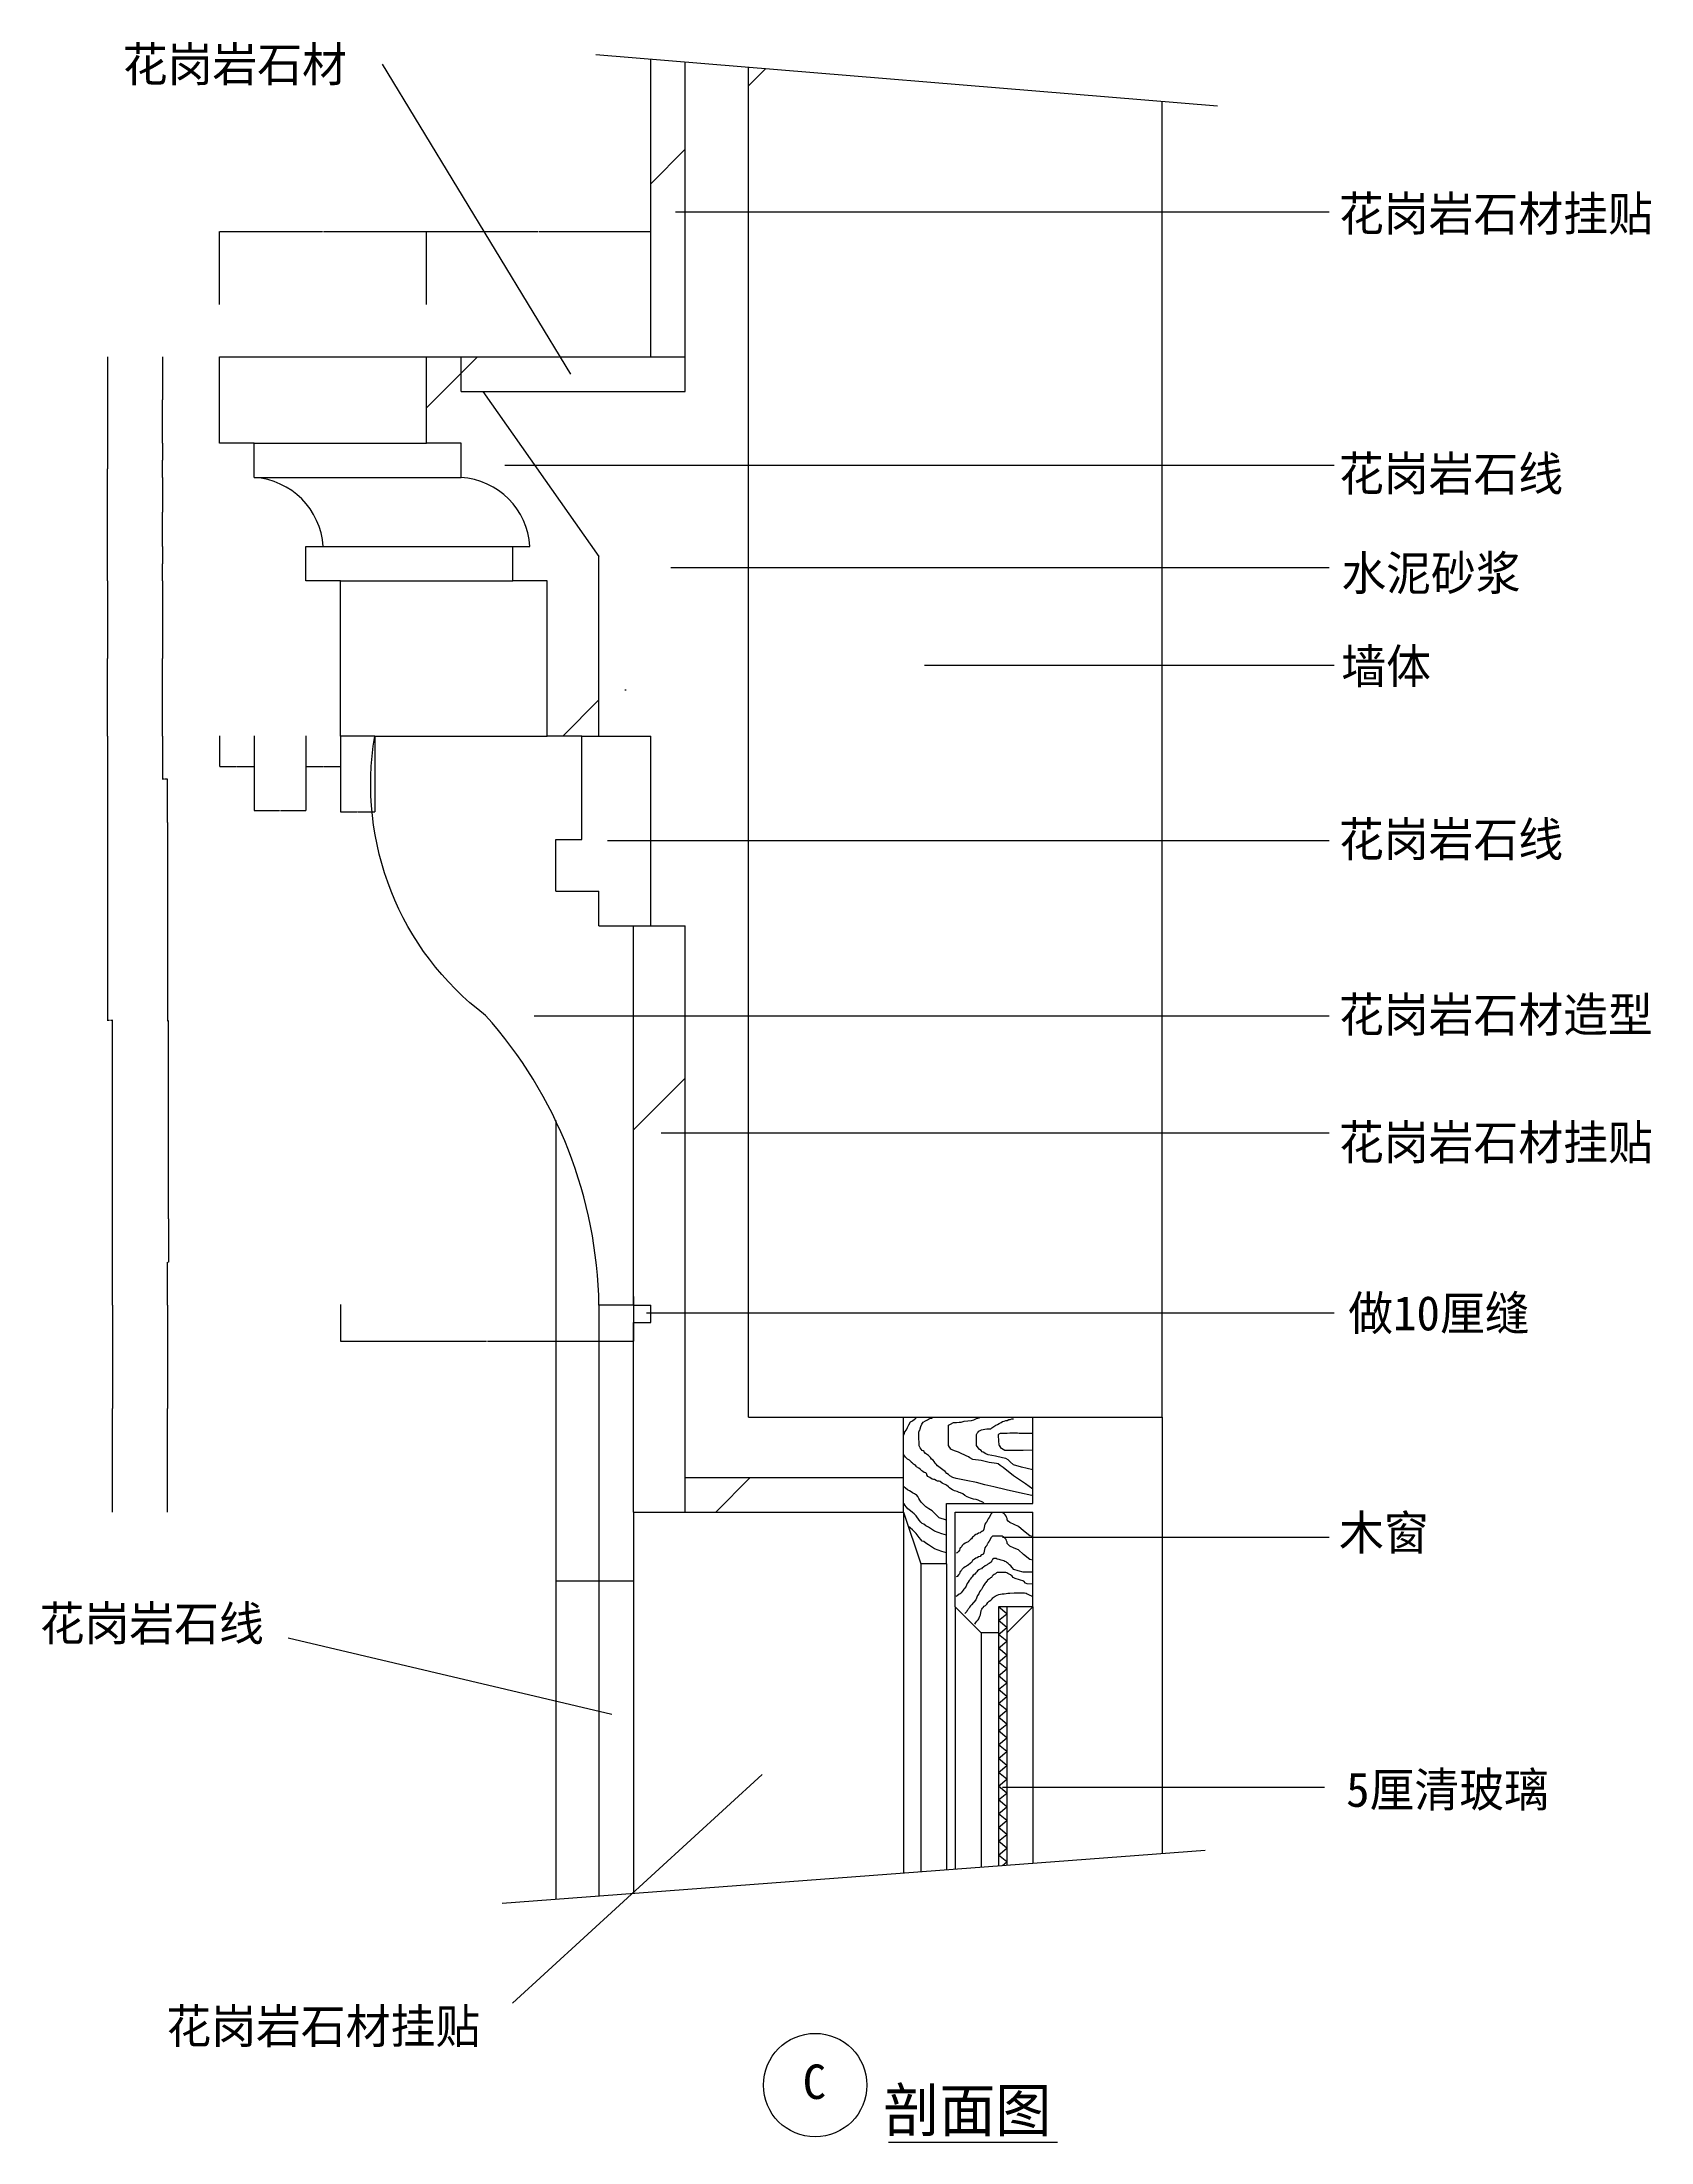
# Model space of a CAD drawing. Header units: metres. Extents: x 267 to 9003, y 394 to 11460.
# Drawn here: x 4308 to 8974, y 394 to 6484 of the extents above; entities that cross this region are included whole.
import ezdxf

# ---------------------------------------------------------------- set-up
doc = ezdxf.new("R2010")
doc.units = ezdxf.units.M
for name, color, linetype in [('2', 2, 'Continuous'), ('3', 3, 'Continuous'), ('4', 4, 'Continuous'), ('7', 7, 'Continuous'), ('BH', 3, 'Continuous'), ('DIM', 3, 'Continuous'), ('TEXT', 3, 'Continuous')]:
    doc.layers.add(name, color=color, linetype=linetype)
doc.dimstyles.get("Standard").update_dxf_attribs({"dimtxt": 2.5, "dimasz": 2.5, "dimexe": 1.25, "dimexo": 0.625, "dimtad": 1, "dimcen": 2.5, "dimazin": 3, "dimtfac": 1, "dimtmove": 0, "dimatfit": 3})

# ---------------------------------------------------------------- blocks, each defined once
blk = doc.blocks.new('BH2')
at = {"layer": 'BH'}
blk.add_lwpolyline([(0, 32), (5, 28), (0, 24), (5, 20), (0, 16), (5, 12), (0, 8), (5, 4), (0, 0)], dxfattribs=at)
blk = doc.blocks.new('*D23')
for p, q in [((5423.11, 5722.41), (5423.11, 5934.7)), ((5423.36, 5934.7), (5746.61, 5934.7)), ((5749.61, 5934.7), (6072.86, 5934.7)), ((6073.11, 5722.41), (6073.11, 5934.7))]:
    blk.add_line(p, q)
at = {"layer": 'Defpoints'}
for p in [(5423.11, 5934.7), (5423.11, 5722.41), (6073.11, 5722.41)]:
    blk.add_point(p, dxfattribs=at)
at = {"layer": 'DIM', "insert": (5748.11, 5934.7), "char_height": 1, "attachment_point": 5}
blk.add_mtext('130', dxfattribs=at)
blk = doc.blocks.new('*D24')
for p, q in [((4823.11, 5722.41), (4823.11, 5934.7)), ((4823.36, 5934.7), (5121.61, 5934.7)), ((5124.61, 5934.7), (5422.86, 5934.7)), ((5423.11, 5722.41), (5423.11, 5934.7))]:
    blk.add_line(p, q)
at = {"layer": 'Defpoints'}
for p in [(4823.11, 5934.7), (4823.11, 5722.41), (5423.11, 5722.41)]:
    blk.add_point(p, dxfattribs=at)
at = {"layer": 'DIM', "insert": (5123.11, 5934.7), "char_height": 1, "attachment_point": 5}
blk.add_mtext('120', dxfattribs=at)
blk = doc.blocks.new('*D25')
for p, q in [((4657.09, 4920.91), (4657.09, 4695.91)), ((4656.84, 4695.91), (4656.59, 4695.91)), ((4657.09, 4470.91), (4657.09, 4695.91)), ((4657.09, 4695.91), (4657.09, 4695.91)), ((4657.34, 4695.91), (4657.59, 4695.91))]:
    blk.add_line(p, q)
at = {"layer": 'Defpoints'}
for p in [(4657.09, 4920.91), (4657.09, 4695.91), (4657.09, 4470.91)]:
    blk.add_point(p, dxfattribs=at)
at = {"layer": 'DIM', "insert": (4657.09, 4697.035), "char_height": 1, "attachment_point": 5}
blk.add_mtext('90', dxfattribs=at)
blk = doc.blocks.new('*D26')
for p, q in [((4657.09, 5020.91), (4657.09, 4970.91)), ((4656.84, 4970.91), (4656.59, 4970.91)), ((4657.09, 4920.91), (4657.09, 4970.91)), ((4657.09, 4970.91), (4657.09, 4970.91)), ((4657.34, 4970.91), (4657.59, 4970.91))]:
    blk.add_line(p, q)
at = {"layer": 'Defpoints'}
for p in [(4657.09, 5020.91), (4657.09, 4970.91), (4657.09, 4920.91)]:
    blk.add_point(p, dxfattribs=at)
at = {"layer": 'DIM', "insert": (4657.09, 4972.035), "char_height": 1, "attachment_point": 5}
blk.add_mtext('20', dxfattribs=at)
blk = doc.blocks.new('*D27')
for p, q in [((4657.09, 5220.91), (4657.09, 5120.91)), ((4656.84, 5120.91), (4656.59, 5120.91)), ((4657.09, 5020.91), (4657.09, 5120.91)), ((4657.09, 5120.91), (4657.09, 5120.91)), ((4657.34, 5120.91), (4657.59, 5120.91))]:
    blk.add_line(p, q)
at = {"layer": 'Defpoints'}
for p in [(4657.09, 5220.91), (4657.09, 5120.91), (4657.09, 5020.91)]:
    blk.add_point(p, dxfattribs=at)
at = {"layer": 'DIM', "insert": (4657.09, 5122.035), "char_height": 1, "attachment_point": 5}
blk.add_mtext('40', dxfattribs=at)
blk = doc.blocks.new('*D28')
for p, q in [((4657.09, 5320.91), (4657.09, 5270.91)), ((4656.84, 5270.91), (4656.59, 5270.91)), ((4657.09, 5220.91), (4657.09, 5270.91)), ((4657.09, 5270.91), (4657.09, 5270.91)), ((4657.34, 5270.91), (4657.59, 5270.91))]:
    blk.add_line(p, q)
at = {"layer": 'Defpoints'}
for p in [(4657.09, 5320.91), (4657.09, 5270.91), (4657.09, 5220.91)]:
    blk.add_point(p, dxfattribs=at)
at = {"layer": 'DIM', "insert": (4657.09, 5272.035), "char_height": 1, "attachment_point": 5}
blk.add_mtext('20', dxfattribs=at)
blk = doc.blocks.new('*D29')
for p, q in [((4657.09, 5570.91), (4657.09, 5445.91)), ((4656.84, 5445.91), (4656.59, 5445.91)), ((4657.09, 5320.91), (4657.09, 5445.91)), ((4657.09, 5445.91), (4657.09, 5445.91)), ((4657.34, 5445.91), (4657.59, 5445.91))]:
    blk.add_line(p, q)
at = {"layer": 'Defpoints'}
for p in [(4657.09, 5570.91), (4657.09, 5445.91), (4657.09, 5320.91)]:
    blk.add_point(p, dxfattribs=at)
at = {"layer": 'DIM', "insert": (4657.09, 5447.035), "char_height": 1, "attachment_point": 5}
blk.add_mtext('50', dxfattribs=at)
blk = doc.blocks.new('*D30')
for p, q in [((4672.27, 2820.91), (4672.27, 2520.91)), ((4672.02, 2520.91), (4671.77, 2520.91)), ((4672.27, 2220.91), (4672.27, 2520.91)), ((4672.27, 2520.91), (4672.27, 2520.91)), ((4672.52, 2520.91), (4672.77, 2520.91))]:
    blk.add_line(p, q)
at = {"layer": 'Defpoints'}
for p in [(4672.27, 2820.91), (4672.27, 2520.91), (4672.27, 2220.91)]:
    blk.add_point(p, dxfattribs=at)
at = {"layer": 'DIM', "insert": (4672.27, 2522.035), "char_height": 1, "attachment_point": 5}
blk.add_mtext('120', dxfattribs=at)
blk = doc.blocks.new('*D31')
for p, q in [((4674.3, 3070.91), (4674.3, 2945.91)), ((4672.27, 2820.91), (4672.27, 2945.91)), ((4672.52, 2945.91), (4674.05, 2945.91))]:
    blk.add_line(p, q)
at = {"layer": 'Defpoints'}
for p in [(4674.3, 3070.91), (4672.27, 2945.91), (4672.27, 2820.91)]:
    blk.add_point(p, dxfattribs=at)
at = {"layer": 'DIM', "insert": (4673.285, 2947.035), "char_height": 1, "attachment_point": 5}
blk.add_mtext('50', dxfattribs=at)
blk = doc.blocks.new('*D32')
for p, q in [((4671.39, 4220.7), (4671.39, 3645.8)), ((4674.55, 3645.8), (4671.14, 3645.8)), ((4674.3, 3070.91), (4674.3, 3645.8))]:
    blk.add_line(p, q)
at = {"layer": 'Defpoints'}
for p in [(4671.39, 4220.7), (4674.3, 3645.8), (4674.3, 3070.91)]:
    blk.add_point(p, dxfattribs=at)
at = {"layer": 'DIM', "insert": (4672.845, 3644.675), "char_height": 1, "attachment_point": 5}
blk.add_mtext('230', dxfattribs=at)
blk = doc.blocks.new('*D33')
for p, q in [((4657.09, 4470.91), (4657.09, 4345.8)), ((4663.24, 4345.8), (4656.84, 4345.8)), ((4671.64, 4345.8), (4665.24, 4345.8)), ((4671.39, 4220.7), (4671.39, 4345.8))]:
    blk.add_line(p, q)
at = {"layer": 'Defpoints'}
for p in [(4657.09, 4470.91), (4671.39, 4345.8), (4671.39, 4220.7)]:
    blk.add_point(p, dxfattribs=at)
at = {"layer": 'DIM', "insert": (4664.24, 4345.8), "char_height": 1, "attachment_point": 5}
blk.add_mtext('50', dxfattribs=at)
blk = doc.blocks.new('*D34')
for p, q in [((4497.56, 4470.91), (4497.56, 3645.91)), ((4503.65, 3645.91), (4497.31, 3645.91)), ((4512.99, 3645.91), (4506.65, 3645.91)), ((4512.74, 2820.91), (4512.74, 3645.91))]:
    blk.add_line(p, q)
at = {"layer": 'Defpoints'}
for p in [(4497.56, 4470.91), (4512.74, 3645.91), (4512.74, 2820.91)]:
    blk.add_point(p, dxfattribs=at)
at = {"layer": 'DIM', "insert": (4505.15, 3645.91), "char_height": 1, "attachment_point": 5}
blk.add_mtext('330', dxfattribs=at)
blk = doc.blocks.new('*D36')
for p, q in [((4512.74, 2820.91), (4512.74, 2520.91)), ((4512.49, 2520.91), (4512.24, 2520.91)), ((4512.74, 2220.91), (4512.74, 2520.91)), ((4512.74, 2520.91), (4512.74, 2520.91)), ((4512.99, 2520.91), (4513.24, 2520.91))]:
    blk.add_line(p, q)
at = {"layer": 'Defpoints'}
for p in [(4512.74, 2820.91), (4512.74, 2520.91), (4512.74, 2220.91)]:
    blk.add_point(p, dxfattribs=at)
at = {"layer": 'DIM', "insert": (4512.74, 2522.035), "char_height": 1, "attachment_point": 5}
blk.add_mtext('120', dxfattribs=at)
blk = doc.blocks.new('*D37')
for p, q in [((4497.56, 5570.91), (4497.56, 5245.91)), ((4497.31, 5245.91), (4497.06, 5245.91)), ((4497.56, 4920.91), (4497.56, 5245.91)), ((4497.56, 5245.91), (4497.56, 5245.91)), ((4497.81, 5245.91), (4498.06, 5245.91))]:
    blk.add_line(p, q)
at = {"layer": 'Defpoints'}
for p in [(4497.56, 5570.91), (4497.56, 5245.91), (4497.56, 4920.91)]:
    blk.add_point(p, dxfattribs=at)
at = {"layer": 'DIM', "insert": (4497.56, 5247.035), "char_height": 1, "attachment_point": 5}
blk.add_mtext('130', dxfattribs=at)
blk = doc.blocks.new('*D38')
for p, q in [((4497.56, 4920.91), (4497.56, 4695.91)), ((4497.31, 4695.91), (4497.06, 4695.91)), ((4497.56, 4470.91), (4497.56, 4695.91)), ((4497.56, 4695.91), (4497.56, 4695.91)), ((4497.81, 4695.91), (4498.06, 4695.91))]:
    blk.add_line(p, q)
at = {"layer": 'Defpoints'}
for p in [(4497.56, 4920.91), (4497.56, 4695.91), (4497.56, 4470.91)]:
    blk.add_point(p, dxfattribs=at)
at = {"layer": 'DIM', "insert": (4497.56, 4697.035), "char_height": 1, "attachment_point": 5}
blk.add_mtext('90', dxfattribs=at)
blk = doc.blocks.new('*D39')
for p, q in [((5173.11, 2822.27), (5173.11, 2716.46)), ((6023.11, 2845.87), (6023.11, 2716.46)), ((5173.36, 2716.46), (5596.61, 2716.46)), ((5599.61, 2716.46), (6022.86, 2716.46))]:
    blk.add_line(p, q)
at = {"layer": 'Defpoints'}
for p in [(5173.11, 2822.27), (6023.11, 2845.87), (5173.11, 2716.46)]:
    blk.add_point(p, dxfattribs=at)
at = {"layer": 'DIM', "insert": (5598.11, 2716.46), "char_height": 1, "attachment_point": 5}
blk.add_mtext('170', dxfattribs=at)
blk = doc.blocks.new('*D40')
for p, q in [((4823.11, 4471.44), (4823.11, 4382.66)), ((4923.11, 4471.44), (4923.11, 4382.66)), ((4823.36, 4382.66), (4872.11, 4382.66)), ((4874.11, 4382.66), (4922.86, 4382.66))]:
    blk.add_line(p, q)
at = {"layer": 'Defpoints'}
for p in [(4823.11, 4471.44), (4923.11, 4471.44), (4823.11, 4382.66)]:
    blk.add_point(p, dxfattribs=at)
at = {"layer": 'DIM', "insert": (4873.11, 4382.66), "char_height": 1, "attachment_point": 5}
blk.add_mtext('20', dxfattribs=at)
blk = doc.blocks.new('*D41')
for p, q in [((4923.11, 4471.44), (4923.11, 4255.35)), ((5073.11, 4471.44), (5073.11, 4255.35)), ((4923.36, 4255.35), (4997.11, 4255.35)), ((4999.11, 4255.35), (5072.86, 4255.35))]:
    blk.add_line(p, q)
at = {"layer": 'Defpoints'}
for p in [(4923.11, 4471.44), (5073.11, 4471.44), (4923.11, 4255.35)]:
    blk.add_point(p, dxfattribs=at)
at = {"layer": 'DIM', "insert": (4998.11, 4255.35), "char_height": 1, "attachment_point": 5}
blk.add_mtext('30', dxfattribs=at)
blk = doc.blocks.new('*D42')
for p, q in [((5073.11, 4471.44), (5073.11, 4382.66)), ((5173.11, 4471.44), (5173.11, 4382.66)), ((5073.36, 4382.66), (5122.11, 4382.66)), ((5124.11, 4382.66), (5172.86, 4382.66))]:
    blk.add_line(p, q)
at = {"layer": 'Defpoints'}
for p in [(5073.11, 4471.44), (5173.11, 4471.44), (5073.11, 4382.66)]:
    blk.add_point(p, dxfattribs=at)
at = {"layer": 'DIM', "insert": (5123.11, 4382.66), "char_height": 1, "attachment_point": 5}
blk.add_mtext('20', dxfattribs=at)
blk = doc.blocks.new('*D43')
for p, q in [((5173.11, 4471.44), (5173.11, 4251.85)), ((5273.11, 4471.44), (5273.11, 4251.85)), ((5173.36, 4251.85), (5222.11, 4251.85)), ((5224.11, 4251.85), (5272.86, 4251.85))]:
    blk.add_line(p, q)
at = {"layer": 'Defpoints'}
for p in [(5173.11, 4471.44), (5273.11, 4471.44), (5173.11, 4251.85)]:
    blk.add_point(p, dxfattribs=at)
at = {"layer": 'DIM', "insert": (5223.11, 4251.85), "char_height": 1, "attachment_point": 5}
blk.add_mtext('20', dxfattribs=at)

msp = doc.modelspace()

# ---------------------------------------------------------------- hatches: boundary and pattern name
at = {"layer": 'BH'}
h = msp.add_hatch(dxfattribs=at)
h.set_pattern_fill('ANSI33', scale=300)
h.paths.add_polyline_path([(6073.11, 5570.91), (6173.11, 5570.91), (6173.11, 6425.26), (6073.11, 6433.55)])
h.paths.add_polyline_path([(6173.11, 5470.91), (6173.11, 5570.91), (5523.11, 5570.91), (5523.11, 5470.91)])
h.paths.add_polyline_path([(5523.11, 5320.91), (5523.11, 5220.91, -0.38), (5723.11, 5020.91), (5673.11, 5020.91), (5673.11, 4920.91), (5773.11, 4920.91), (5773.11, 4470.91), (5873.11, 4470.91), (5923.11, 4470.91), (5923.11, 4992.34), (5586.75, 5470.91), (5523.11, 5470.91), (5523.11, 5570.91), (5423.11, 5570.91), (5423.11, 5320.91)])
h.paths.add_polyline_path([(5873.11, 4170.91), (5798.11, 4170.91), (5798.11, 4020.91), (5923.11, 4020.91), (5923.11, 3920.91), (6073.11, 3920.91), (6073.11, 4470.91), (5873.11, 4470.91)])
h.paths.add_polyline_path([(6023.11, 2820.91), (6073.11, 2820.91), (6073.11, 2770.91), (6023.11, 2770.91), (6023.11, 2220.91), (6173.11, 2220.91), (6173.11, 3920.91), (6023.11, 3920.91)])
h.paths.add_polyline_path([(6173.11, 2320.91), (6173.11, 2220.91), (6806.45, 2220.91), (6806.45, 2320.91)])
h = msp.add_hatch(dxfattribs=at)
h.set_pattern_fill('AR-CONC', scale=15)
h.paths.add_polyline_path([(6356.45, 6410.08), (6173.11, 6425.26), (6173.11, 5470.91), (5586.75, 5470.91), (5923.11, 4992.34), (5923.11, 4470.91), (6073.11, 4470.91), (6073.11, 3920.91), (6173.11, 3920.91), (6173.11, 2320.91), (6806.45, 2320.91), (6806.45, 2495.91), (6356.45, 2495.91)])
h = msp.add_hatch(dxfattribs=at)
h.set_pattern_fill('ANSI31', scale=1500)
h.paths.add_polyline_path([(6356.45, 2495.91), (7556.45, 2495.91), (7556.45, 6310.71), (6356.45, 6410.08)])

# ---------------------------------------------------------------- linework, layer by layer
at = {"layer": '2'}
for p, q in [((6356.45, 2495.91), (6356.45, 6410.08)), ((7556.45, 2495.91), (7556.45, 6310.71)), ((6356.45, 2495.91), (7556.45, 2495.91))]:
    msp.add_line(p, q, dxfattribs=at)
at = {"layer": '3'}
for p, q in [((7716.57, 6297.45), (5914.45, 6446.68)), ((6856.45, 2070.91), (6856.45, 1176.94)), ((7031.45, 1870.91), (7031.45, 1190.06)), ((7681.12, 1238.77), (5642.8, 1085.93))]:
    msp.add_line(p, q, dxfattribs=at)
at = {"layer": '4'}
for p, q in [((6073.11, 5570.91), (6073.11, 6433.55)), ((6173.11, 5470.91), (6173.11, 6425.26)), ((4823.11, 5570.91), (6173.11, 5570.91)), ((5523.11, 5470.91), (5523.11, 5570.91)), ((5523.11, 5470.91), (6173.11, 5470.91)), ((5586.75, 5470.91), (5923.11, 4992.34)), ((5923.11, 4470.91), (5923.11, 4992.34)), ((5273.11, 4470.91), (5773.11, 4470.91)), ((5873.11, 4170.91), (5873.11, 4470.91)), ((5873.11, 4470.91), (6073.11, 4470.91)), ((6073.11, 3920.91), (6073.11, 4470.91)), ((5798.11, 4020.91), (5798.11, 4170.91)), ((5798.11, 4170.91), (5873.11, 4170.91)), ((5798.11, 4020.91), (5923.11, 4020.91)), ((5923.11, 3920.91), (5923.11, 4020.91)), ((5923.11, 3920.91), (6173.11, 3920.91)), ((6023.11, 2820.91), (6023.11, 3920.91)), ((6173.11, 2220.91), (6173.11, 3920.91)), ((6023.11, 2820.91), (6073.11, 2820.91)), ((6073.11, 2770.91), (6073.11, 2820.91)), ((6023.11, 2770.91), (6073.11, 2770.91)), ((6023.11, 2220.91), (6023.11, 2770.91)), ((6806.45, 2220.91), (6806.45, 2495.91)), ((7181.45, 2245.91), (7181.45, 2495.91)), ((7556.45, 2495.91), (7556.45, 1229.43)), ((6173.11, 2320.91), (6806.45, 2320.91)), ((6023.11, 2220.91), (6806.45, 2220.91)), ((6023.11, 2220.91), (6023.11, 1114.45)), ((6806.45, 2220.91), (6856.45, 2070.91)), ((6931.45, 2070.91), (6931.45, 2245.91)), ((6931.45, 2245.91), (7181.45, 2245.91)), ((6956.45, 1945.91), (6956.45, 2220.91)), ((6956.45, 2220.91), (7181.45, 2220.91)), ((7181.45, 1945.91), (7181.45, 2220.91)), ((6931.45, 2070.91), (6856.45, 2070.91)), ((7031.45, 1870.91), (6956.45, 1945.91)), ((7181.45, 1945.91), (7081.45, 1945.91)), ((7106.45, 1870.91), (7181.45, 1945.91)), ((7081.45, 1870.91), (7031.45, 1870.91))]:
    msp.add_line(p, q, dxfattribs=at)
for points in [[(6023.11, 2820.91), (5923.11, 2820.91, 0.18), (5594.49, 3661.01, -0.28), (5273.11, 4470.91), (5173.11, 4470.91), (5173.11, 4920.91), (5073.11, 4920.91), (5073.11, 5020.91), (5123.11, 5020.91, 0.38), (4923.11, 5220.91), (4923.11, 5320.91), (4823.11, 5320.91), (4823.11, 5570.91)], [(5873.11, 4470.91), (5773.11, 4470.91), (5773.11, 4920.91), (5673.11, 4920.91), (5673.11, 5020.91), (5723.11, 5020.91, 0.38), (5523.11, 5220.91), (5523.11, 5320.91), (5423.11, 5320.91), (5423.11, 5570.91)]]:
    msp.add_lwpolyline(points, format="xyb", dxfattribs=at)
at = {"layer": '7'}
for p, q in [((4923.11, 5320.91), (5423.11, 5320.91)), ((4923.11, 5220.91), (5523.11, 5220.91)), ((5123.11, 5020.91), (5673.11, 5020.91)), ((5173.11, 4920.91), (5673.11, 4920.91)), ((5798.11, 3356.51), (5798.11, 1097.58)), ((5923.11, 2820.91), (5923.11, 1106.95)), ((6806.45, 2220.91), (6806.45, 1173.19)), ((6931.45, 2070.91), (6931.45, 1182.56)), ((5798.11, 2020.91), (6023.11, 2020.91)), ((6956.45, 1945.91), (6956.45, 1184.43)), ((7081.45, 1945.91), (7081.45, 1193.81)), ((7106.45, 1945.91), (7106.45, 1195.68)), ((7181.45, 1945.91), (7181.45, 1201.31))]:
    msp.add_line(p, q, dxfattribs=at)
at = {"layer": 'BH'}
for p, q in [((6806.45, 2443.66), (6808.87, 2448.51)), ((6808.87, 2448.51), (6810.35, 2452.97)), ((6810.35, 2452.97), (6814.8, 2458.91)), ((6814.8, 2458.91), (6817.77, 2466.34)), ((6817.77, 2466.34), (6822.22, 2473.77)), ((6822.22, 2473.77), (6826.68, 2482.69)), ((6826.68, 2482.69), (6832.61, 2485.66)), ((6832.61, 2485.66), (6838.55, 2490.12)), ((6838.55, 2490.12), (6841.52, 2491.61)), ((6841.52, 2491.61), (6844.49, 2494.58)), ((6844.49, 2494.58), (6848.48, 2495.91)), ((6850.42, 2451.48), (6851.91, 2455.94)), ((6850.42, 2444.05), (6850.42, 2451.48)), ((6851.91, 2413.11), (6850.42, 2444.05)), ((6851.91, 2455.94), (6853.39, 2457.43)), ((6853.39, 2457.43), (6854.87, 2461.88)), ((6854.87, 2461.88), (6856.36, 2469.32)), ((6856.36, 2469.32), (6859.33, 2475.26)), ((6859.33, 2475.26), (6863.78, 2481.2)), ((6863.78, 2481.2), (6869.72, 2485.66)), ((6869.72, 2485.66), (6875.65, 2488.63)), ((6875.65, 2488.63), (6878.62, 2490.12)), ((6878.62, 2490.12), (6883.07, 2491.61)), ((6883.07, 2491.61), (6887.53, 2493.09)), ((6887.53, 2493.09), (6891.28, 2495.91)), ((6936.5, 2472.88), (6942.44, 2475.85)), ((6936.5, 2413.7), (6936.5, 2472.88)), ((6942.44, 2475.85), (6951.34, 2480.31)), ((6951.34, 2480.31), (6960.25, 2480.31)), ((6960.25, 2480.31), (6967.67, 2481.8)), ((6967.67, 2481.8), (6973.6, 2481.8)), ((6973.6, 2481.8), (6982.51, 2484.77)), ((6982.51, 2484.77), (7003.29, 2486.26)), ((7003.29, 2486.26), (7010.71, 2487.74)), ((7010.71, 2487.74), (7018.13, 2492.2)), ((7018.13, 2492.2), (7025.55, 2493.69)), ((7018.13, 2446.13), (7019.61, 2449.1)), ((7018.13, 2413.7), (7018.13, 2446.13)), ((7019.61, 2449.1), (7022.58, 2452.08)), ((7022.58, 2452.08), (7024.06, 2455.05)), ((7024.06, 2455.05), (7027.03, 2456.53)), ((7025.55, 2493.69), (7029.99, 2495.91)), ((7027.03, 2456.53), (7032.97, 2459.51)), ((7032.97, 2459.51), (7041.87, 2460.99)), ((7041.87, 2460.99), (7047.81, 2462.48)), ((7047.81, 2462.48), (7059.68, 2462.48)), ((7059.68, 2462.48), (7062.65, 2465.45)), ((7062.65, 2465.45), (7065.62, 2466.94)), ((7065.62, 2466.94), (7068.59, 2468.42)), ((7068.59, 2468.42), (7074.52, 2472.88)), ((7074.52, 2472.88), (7078.98, 2474.37)), ((7078.98, 2474.37), (7083.43, 2477.34)), ((7081.95, 2446.13), (7083.43, 2447.62)), ((7081.95, 2441.67), (7081.95, 2446.13)), ((7083.43, 2415.19), (7081.95, 2441.67)), ((7083.43, 2477.34), (7089.37, 2480.31)), ((7083.43, 2447.62), (7087.88, 2449.1)), ((7087.88, 2449.1), (7107.18, 2449.1)), ((7089.37, 2480.31), (7093.82, 2483.28)), ((7093.82, 2483.28), (7098.27, 2484.77)), ((7098.27, 2484.77), (7102.72, 2486.26)), ((7102.72, 2486.26), (7107.18, 2486.26)), ((7107.18, 2486.26), (7111.63, 2489.23)), ((7107.18, 2449.1), (7114.6, 2450.59)), ((7111.63, 2489.23), (7116.08, 2489.23)), ((7114.6, 2450.59), (7136.86, 2450.59)), ((7116.08, 2489.23), (7120.53, 2490.71)), ((7120.53, 2490.71), (7124.98, 2490.71)), ((7136.86, 2450.59), (7141.31, 2449.1)), ((7141.31, 2449.1), (7181.45, 2449.1)), ((6807.38, 2386.36), (6806.45, 2388.23)), ((6811.84, 2380.41), (6807.38, 2386.36)), ((6817.77, 2374.47), (6811.84, 2380.41)), ((6854.87, 2407.16), (6851.91, 2413.11)), ((6857.84, 2402.7), (6854.87, 2407.16)), ((6860.81, 2399.73), (6857.84, 2402.7)), ((6863.78, 2398.25), (6860.81, 2399.73)), ((6866.75, 2396.76), (6863.78, 2398.25)), ((6866.75, 2395.27), (6866.75, 2396.76)), ((6869.72, 2390.82), (6866.75, 2395.27)), ((6878.62, 2384.87), (6869.72, 2390.82)), ((6884.56, 2378.93), (6878.62, 2384.87)), ((6887.53, 2374.47), (6884.56, 2378.93)), ((6939.47, 2409.24), (6936.5, 2413.7)), ((6940.95, 2407.76), (6939.47, 2409.24)), ((6943.92, 2403.3), (6940.95, 2407.76)), ((6949.86, 2400.33), (6943.92, 2403.3)), ((6957.28, 2397.35), (6949.86, 2400.33)), ((6966.18, 2394.38), (6957.28, 2397.35)), ((6975.09, 2389.92), (6966.18, 2394.38)), ((6982.51, 2386.95), (6975.09, 2389.92)), ((6988.45, 2383.98), (6982.51, 2386.95)), ((6994.38, 2381.01), (6988.45, 2383.98)), ((6998.83, 2378.03), (6994.38, 2381.01)), ((7007.74, 2373.58), (6998.83, 2378.03)), ((7019.61, 2410.73), (7018.13, 2413.7)), ((7024.06, 2406.27), (7019.61, 2410.73)), ((7027.03, 2401.81), (7024.06, 2406.27)), ((7031.49, 2398.84), (7027.03, 2401.81)), ((7034.45, 2395.87), (7031.49, 2398.84)), ((7037.42, 2394.38), (7034.45, 2395.87)), ((7044.84, 2389.92), (7037.42, 2394.38)), ((7052.26, 2386.95), (7044.84, 2389.92)), ((7073.04, 2382.49), (7052.26, 2386.95)), ((7093.82, 2378.03), (7073.04, 2382.49)), ((7084.91, 2413.7), (7083.43, 2415.19)), ((7086.4, 2410.73), (7084.91, 2413.7)), ((7087.88, 2410.73), (7086.4, 2410.73)), ((7087.88, 2409.24), (7087.88, 2410.73)), ((7090.85, 2404.78), (7087.88, 2409.24)), ((7095.3, 2401.81), (7090.85, 2404.78)), ((7102.72, 2376.55), (7093.82, 2378.03)), ((7099.75, 2398.84), (7095.3, 2401.81)), ((7153.18, 2398.84), (7099.75, 2398.84)), ((7110.14, 2372.09), (7102.72, 2376.55)), ((7179.9, 2400.33), (7153.18, 2398.84)), ((7181.45, 2400.44), (7179.9, 2400.33)), ((6823.71, 2371.5), (6817.77, 2374.47)), ((6826.68, 2368.52), (6823.71, 2371.5)), ((6829.64, 2365.55), (6826.68, 2368.52)), ((6829.64, 2364.07), (6829.64, 2365.55)), ((6832.61, 2362.58), (6829.64, 2364.07)), ((6835.58, 2359.61), (6832.61, 2362.58)), ((6838.55, 2358.12), (6835.58, 2359.61)), ((6841.52, 2356.63), (6838.55, 2358.12)), ((6843, 2353.66), (6841.52, 2356.63)), ((6844.49, 2352.18), (6843, 2353.66)), ((6850.42, 2347.72), (6844.49, 2352.18)), ((6854.87, 2344.75), (6850.42, 2347.72)), ((6859.33, 2340.29), (6854.87, 2344.75)), ((6862.3, 2338.8), (6859.33, 2340.29)), ((6866.75, 2335.83), (6862.3, 2338.8)), ((6871.2, 2334.34), (6866.75, 2335.83)), ((6872.68, 2332.86), (6871.2, 2334.34)), ((6874.17, 2329.88), (6872.68, 2332.86)), ((6874.17, 2328.4), (6874.17, 2329.88)), ((6877.14, 2323.94), (6874.17, 2328.4)), ((6883.07, 2320.97), (6877.14, 2323.94)), ((6889.01, 2316.51), (6883.07, 2320.97)), ((6891.98, 2371.5), (6887.53, 2374.47)), ((6893.46, 2315.02), (6889.01, 2316.51)), ((6894.95, 2367.04), (6891.98, 2371.5)), ((6896.43, 2315.02), (6893.46, 2315.02)), ((6897.91, 2362.58), (6894.95, 2367.04)), ((6900.88, 2312.05), (6896.43, 2315.02)), ((6900.88, 2359.61), (6897.91, 2362.58)), ((6905.33, 2355.15), (6900.88, 2359.61)), ((6920.18, 2343.26), (6905.33, 2355.15)), ((6927.6, 2338.8), (6920.18, 2343.26)), ((6932.05, 2332.86), (6927.6, 2338.8)), ((6936.5, 2329.88), (6932.05, 2332.86)), ((6940.95, 2325.43), (6936.5, 2329.88)), ((6949.86, 2320.97), (6940.95, 2325.43)), ((6958.76, 2318), (6949.86, 2320.97)), ((6988.45, 2312.05), (6958.76, 2318)), ((7031.49, 2370.6), (7007.74, 2373.58)), ((7055.23, 2364.66), (7031.49, 2370.6)), ((7076.01, 2361.69), (7055.23, 2364.66)), ((7080.46, 2360.2), (7076.01, 2361.69)), ((7086.4, 2355.74), (7080.46, 2360.2)), ((7095.3, 2349.8), (7086.4, 2355.74)), ((7124.98, 2326.02), (7095.3, 2349.8)), ((7116.08, 2366.15), (7110.14, 2372.09)), ((7124.98, 2357.23), (7116.08, 2366.15)), ((7148.73, 2351.28), (7124.98, 2357.23)), ((7160.6, 2302.24), (7124.98, 2326.02)), ((7181.45, 2343.09), (7148.73, 2351.28)), ((6807.38, 2294.22), (6806.45, 2295.16)), ((6811.84, 2289.76), (6807.38, 2294.22)), ((6817.77, 2285.3), (6811.84, 2289.76)), ((6823.71, 2282.33), (6817.77, 2285.3)), ((6828.16, 2279.36), (6823.71, 2282.33)), ((6832.61, 2276.38), (6828.16, 2279.36)), ((6838.55, 2273.41), (6832.61, 2276.38)), ((6841.52, 2271.93), (6838.55, 2273.41)), ((6844.49, 2270.44), (6841.52, 2271.93)), ((6847.45, 2265.98), (6844.49, 2270.44)), ((6850.42, 2260.04), (6847.45, 2265.98)), ((6853.39, 2255.58), (6850.42, 2260.04)), ((6857.84, 2249.63), (6853.39, 2255.58)), ((6905.33, 2310.57), (6900.88, 2312.05)), ((6909.79, 2310.57), (6905.33, 2310.57)), ((6912.76, 2309.08), (6909.79, 2310.57)), ((6918.69, 2304.62), (6912.76, 2309.08)), ((6930.56, 2298.68), (6918.69, 2304.62)), ((6936.5, 2294.22), (6930.56, 2298.68)), ((6939.47, 2291.25), (6936.5, 2294.22)), ((6943.92, 2288.27), (6939.47, 2291.25)), ((6948.37, 2285.3), (6943.92, 2288.27)), ((6954.31, 2282.33), (6948.37, 2285.3)), ((6961.73, 2280.84), (6954.31, 2282.33)), ((6967.67, 2277.87), (6961.73, 2280.84)), ((6972.12, 2276.38), (6967.67, 2277.87)), ((6978.06, 2273.41), (6972.12, 2276.38)), ((6983.99, 2268.95), (6978.06, 2273.41)), ((6991.41, 2264.5), (6983.99, 2268.95)), ((7018.13, 2306.11), (6988.45, 2312.05)), ((7000.32, 2261.52), (6991.41, 2264.5)), ((7009.22, 2258.55), (7000.32, 2261.52)), ((7016.64, 2257.06), (7009.22, 2258.55)), ((7022.58, 2255.58), (7016.64, 2257.06)), ((7041.87, 2300.16), (7018.13, 2306.11)), ((7028.52, 2252.61), (7022.58, 2255.58)), ((7068.59, 2294.22), (7041.87, 2300.16)), ((7104.21, 2285.3), (7068.59, 2294.22)), ((7142.79, 2276.38), (7104.21, 2285.3)), ((7178.41, 2268.95), (7142.79, 2276.38)), ((7181.45, 2287.06), (7160.6, 2302.24)), ((7181.45, 2268.3), (7178.41, 2268.95)), ((6807.38, 2245.18), (6806.45, 2246.11)), ((6808.87, 2242.2), (6807.38, 2245.18)), ((6810.35, 2242.2), (6808.87, 2242.2)), ((6810.35, 2240.72), (6810.35, 2242.2)), ((6814.8, 2234.77), (6810.35, 2240.72)), ((6819.26, 2230.32), (6814.8, 2234.77)), ((6826.68, 2224.37), (6819.26, 2230.32)), ((6832.61, 2219.91), (6826.68, 2224.37)), ((6837.07, 2215.45), (6832.61, 2219.91)), ((6843, 2209.51), (6837.07, 2215.45)), ((6851.91, 2197.62), (6843, 2209.51)), ((6856.36, 2191.68), (6851.91, 2197.62)), ((6863.78, 2243.69), (6857.84, 2249.63)), ((6871.2, 2236.26), (6863.78, 2243.69)), ((6880.1, 2230.32), (6871.2, 2236.26)), ((6889.01, 2224.37), (6880.1, 2230.32)), ((6909.79, 2203.57), (6889.01, 2224.37)), ((6931.45, 2196.79), (6909.79, 2203.57)), ((7035.94, 2249.63), (7028.52, 2252.61)), ((7040.59, 2245.91), (7035.94, 2249.63)), ((7048.54, 2195.57), (7047.63, 2191.94)), ((7050.35, 2197.38), (7048.54, 2195.57)), ((7052.16, 2201.01), (7050.35, 2197.38)), ((7054.88, 2204.64), (7052.16, 2201.01)), ((7060.32, 2215.53), (7054.88, 2204.64)), ((7063.04, 2218.26), (7060.32, 2215.53)), ((7064.85, 2219.16), (7063.04, 2218.26)), ((7092.04, 2219.16), (7064.85, 2219.16)), ((7095.67, 2217.35), (7092.04, 2219.16)), ((7098.38, 2215.53), (7095.67, 2217.35)), ((7101.1, 2212.81), (7098.38, 2215.53)), ((7103.82, 2209.18), (7101.1, 2212.81)), ((7104.73, 2205.55), (7103.82, 2209.18)), ((7106.54, 2201.92), (7104.73, 2205.55)), ((7107.45, 2198.29), (7106.54, 2201.92)), ((7110.17, 2194.66), (7107.45, 2198.29)), ((7114.7, 2190.12), (7110.17, 2194.66)), ((6826.68, 2173.63), (6820.58, 2178.51)), ((6832.61, 2169.17), (6826.68, 2173.63)), ((6837.07, 2164.71), (6832.61, 2169.17)), ((6843, 2158.77), (6837.07, 2164.71)), ((6851.91, 2146.88), (6843, 2158.77)), ((6856.36, 2140.93), (6851.91, 2146.88)), ((6860.81, 2187.22), (6856.36, 2191.68)), ((6860.81, 2136.48), (6856.36, 2140.93)), ((6865.26, 2185.73), (6860.81, 2187.22)), ((6865.26, 2134.99), (6860.81, 2136.48)), ((6871.2, 2181.27), (6865.26, 2185.73)), ((6871.2, 2130.53), (6865.26, 2134.99)), ((6878.62, 2176.82), (6871.2, 2181.27)), ((6887.53, 2170.87), (6878.62, 2176.82)), ((6896.43, 2164.93), (6887.53, 2170.87)), ((6917.21, 2157.5), (6896.43, 2164.93)), ((6931.45, 2153.42), (6917.21, 2157.5)), ((6988.72, 2132.04), (6985.09, 2130.22)), ((6992.34, 2133.85), (6988.72, 2132.04)), ((6994.16, 2134.76), (6992.34, 2133.85)), ((7000.5, 2141.11), (6994.16, 2134.76)), ((7003.22, 2142.93), (7000.5, 2141.11)), ((7006.84, 2148.38), (7003.22, 2142.93)), ((7009.56, 2150.19), (7006.84, 2148.38)), ((7012.28, 2152.91), (7009.56, 2150.19)), ((7015.91, 2155.64), (7012.28, 2152.91)), ((7019.53, 2156.54), (7015.91, 2155.64)), ((7024.06, 2159.27), (7019.53, 2156.54)), ((7028.6, 2160.17), (7024.06, 2159.27)), ((7030.41, 2162.9), (7028.6, 2160.17)), ((7033.13, 2164.71), (7030.41, 2162.9)), ((7035.85, 2165.62), (7033.13, 2164.71)), ((7037.66, 2166.53), (7035.85, 2165.62)), ((7039.47, 2171.06), (7037.66, 2166.53)), ((7042.19, 2185.59), (7039.47, 2171.06)), ((7044.91, 2189.22), (7042.19, 2185.59)), ((7047.63, 2191.94), (7044.91, 2189.22)), ((7052.16, 2132.62), (7050.35, 2128.99)), ((7054.88, 2136.25), (7052.16, 2132.62)), ((7060.32, 2147.14), (7054.88, 2136.25)), ((7063.04, 2149.86), (7060.32, 2147.14)), ((7064.85, 2150.77), (7063.04, 2149.86)), ((7092.04, 2150.77), (7064.85, 2150.77)), ((7095.67, 2148.96), (7092.04, 2150.77)), ((7098.38, 2147.14), (7095.67, 2148.96)), ((7101.1, 2144.42), (7098.38, 2147.14)), ((7103.82, 2140.79), (7101.1, 2144.42)), ((7104.73, 2137.16), (7103.82, 2140.79)), ((7106.54, 2133.53), (7104.73, 2137.16)), ((7107.45, 2129.9), (7106.54, 2133.53)), ((7127.39, 2184.68), (7114.7, 2190.12)), ((7140.08, 2179.23), (7127.39, 2184.68)), ((7154.58, 2166.53), (7140.08, 2179.23)), ((7172.7, 2152.01), (7154.58, 2166.53)), ((7181.45, 2149.82), (7172.7, 2152.01)), ((6878.62, 2126.07), (6871.2, 2130.53)), ((6887.53, 2120.13), (6878.62, 2126.07)), ((6896.43, 2114.18), (6887.53, 2120.13)), ((6917.21, 2106.75), (6896.43, 2114.18)), ((6931.45, 2102.68), (6917.21, 2106.75)), ((6961.53, 2102.09), (6958.81, 2101.18)), ((6966.06, 2106.63), (6961.53, 2102.09)), ((6968.78, 2110.26), (6966.06, 2106.63)), ((6969.68, 2113.89), (6968.78, 2110.26)), ((6970.59, 2116.61), (6969.68, 2113.89)), ((6972.4, 2117.52), (6970.59, 2116.61)), ((6973.31, 2119.33), (6972.4, 2117.52)), ((6975.12, 2121.15), (6973.31, 2119.33)), ((6976.94, 2123.87), (6975.12, 2121.15)), ((6979.65, 2126.59), (6976.94, 2123.87)), ((6981.47, 2127.5), (6979.65, 2126.59)), ((6985.09, 2130.22), (6981.47, 2127.5)), ((7000.5, 2072.72), (6994.16, 2066.37)), ((7003.22, 2074.54), (7000.5, 2072.72)), ((7006.84, 2079.98), (7003.22, 2074.54)), ((7009.56, 2081.8), (7006.84, 2079.98)), ((7012.28, 2084.52), (7009.56, 2081.8)), ((7015.91, 2087.24), (7012.28, 2084.52)), ((7019.53, 2088.15), (7015.91, 2087.24)), ((7024.06, 2090.87), (7019.53, 2088.15)), ((7028.6, 2091.78), (7024.06, 2090.87)), ((7030.41, 2094.5), (7028.6, 2091.78)), ((7033.13, 2096.32), (7030.41, 2094.5)), ((7035.85, 2097.23), (7033.13, 2096.32)), ((7037.66, 2098.13), (7035.85, 2097.23)), ((7039.47, 2102.67), (7037.66, 2098.13)), ((7042.19, 2117.19), (7039.47, 2102.67)), ((7044.91, 2120.82), (7042.19, 2117.19)), ((7047.63, 2123.55), (7044.91, 2120.82)), ((7048.54, 2127.18), (7047.63, 2123.55)), ((7050.35, 2128.99), (7048.54, 2127.18)), ((7054.88, 2071.82), (7051.26, 2070)), ((7057.6, 2073.63), (7054.88, 2071.82)), ((7059.41, 2075.45), (7057.6, 2073.63)), ((7062.13, 2079.08), (7059.41, 2075.45)), ((7064.85, 2082.71), (7062.13, 2079.08)), ((7068.48, 2086.34), (7064.85, 2082.71)), ((7074.82, 2086.34), (7068.48, 2086.34)), ((7078.45, 2084.52), (7074.82, 2086.34)), ((7083.88, 2082.71), (7078.45, 2084.52)), ((7089.32, 2080.89), (7083.88, 2082.71)), ((7093.85, 2079.98), (7089.32, 2080.89)), ((7097.48, 2079.08), (7093.85, 2079.98)), ((7100.2, 2077.26), (7097.48, 2079.08)), ((7103.82, 2076.35), (7100.2, 2077.26)), ((7106.54, 2073.63), (7103.82, 2076.35)), ((7110.17, 2071.82), (7106.54, 2073.63)), ((7110.17, 2126.27), (7107.45, 2129.9)), ((7114.7, 2121.73), (7110.17, 2126.27)), ((7113.79, 2068.18), (7110.17, 2071.82)), ((7127.39, 2116.29), (7114.7, 2121.73)), ((7140.08, 2110.84), (7127.39, 2116.29)), ((7154.58, 2098.13), (7140.08, 2110.84)), ((7172.7, 2083.61), (7154.58, 2098.13)), ((7181.45, 2081.43), (7172.7, 2083.61)), ((6961.53, 2033.7), (6958.81, 2032.79)), ((6966.06, 2038.24), (6961.53, 2033.7)), ((6968.78, 2041.87), (6966.06, 2038.24)), ((6969.68, 2045.5), (6968.78, 2041.87)), ((6970.59, 2048.22), (6969.68, 2045.5)), ((6972.4, 2049.13), (6970.59, 2048.22)), ((6973.31, 2050.94), (6972.4, 2049.13)), ((6975.12, 2052.76), (6973.31, 2050.94)), ((6976.94, 2055.48), (6975.12, 2052.76)), ((6979.65, 2058.2), (6976.94, 2055.48)), ((6981.47, 2059.11), (6979.65, 2058.2)), ((6985.09, 2061.83), (6981.47, 2059.11)), ((6988.72, 2063.65), (6985.09, 2061.83)), ((6992.34, 2065.46), (6988.72, 2063.65)), ((6991.44, 2013.73), (6988.72, 2009.19)), ((6994.16, 2017.36), (6991.44, 2013.73)), ((6994.16, 2066.37), (6992.34, 2065.46)), ((6996.87, 2021.9), (6994.16, 2017.36)), ((6998.69, 2024.62), (6996.87, 2021.9)), ((6999.59, 2026.44), (6998.69, 2024.62)), ((7002.31, 2030.07), (6999.59, 2026.44)), ((7005.03, 2032.79), (7002.31, 2030.07)), ((7008.66, 2037.33), (7005.03, 2032.79)), ((7013.19, 2040.96), (7008.66, 2037.33)), ((7015.91, 2044.59), (7013.19, 2040.96)), ((7018.63, 2047.31), (7015.91, 2044.59)), ((7021.35, 2050.03), (7018.63, 2047.31)), ((7024.97, 2052.76), (7021.35, 2050.03)), ((7028.6, 2055.48), (7024.97, 2052.76)), ((7032.22, 2056.39), (7028.6, 2055.48)), ((7034.94, 2059.11), (7032.22, 2056.39)), ((7038.57, 2060.92), (7034.94, 2059.11)), ((7043.1, 2064.55), (7038.57, 2060.92)), ((7043.1, 2014.64), (7039.47, 2009.19)), ((7046.72, 2066.37), (7043.1, 2064.55)), ((7044.91, 2016.45), (7043.1, 2014.64)), ((7046.72, 2019.18), (7044.91, 2016.45)), ((7048.54, 2068.18), (7046.72, 2066.37)), ((7048.54, 2020.08), (7046.72, 2019.18)), ((7051.26, 2070), (7048.54, 2068.18)), ((7050.35, 2022.81), (7048.54, 2020.08)), ((7053.07, 2025.53), (7050.35, 2022.81)), ((7055.79, 2027.34), (7053.07, 2025.53)), ((7058.51, 2030.07), (7055.79, 2027.34)), ((7061.22, 2030.97), (7058.51, 2030.07)), ((7063.04, 2034.61), (7061.22, 2030.97)), ((7066.66, 2037.33), (7063.04, 2034.61)), ((7069.38, 2040.05), (7066.66, 2037.33)), ((7073.01, 2041.87), (7069.38, 2040.05)), ((7075.73, 2044.59), (7073.01, 2041.87)), ((7078.45, 2045.5), (7075.73, 2044.59)), ((7102.92, 2045.5), (7078.45, 2045.5)), ((7105.64, 2044.59), (7102.92, 2045.5)), ((7109.26, 2042.77), (7105.64, 2044.59)), ((7112.89, 2040.96), (7109.26, 2042.77)), ((7116.51, 2038.24), (7112.89, 2040.96)), ((7117.42, 2064.55), (7113.79, 2068.18)), ((7121.04, 2034.61), (7116.51, 2038.24)), ((7121.95, 2060.02), (7117.42, 2064.55)), ((7124.67, 2030.97), (7121.04, 2034.61)), ((7126.48, 2054.57), (7121.95, 2060.02)), ((7130.11, 2028.25), (7124.67, 2030.97)), ((7139.17, 2050.03), (7126.48, 2054.57)), ((7142.8, 2024.62), (7130.11, 2028.25)), ((7153.67, 2046.4), (7139.17, 2050.03)), ((7155.48, 2020.08), (7142.8, 2024.62)), ((7181.45, 2046.4), (7153.67, 2046.4)), ((7160.02, 2014.64), (7155.48, 2020.08)), ((7165.45, 2012.82), (7160.02, 2014.64)), ((7179.96, 2011.92), (7165.45, 2012.82)), ((7181.45, 2011.92), (7179.96, 2011.92)), ((6962.43, 1977.43), (6957.9, 1975.61)), ((6967.87, 1982.87), (6962.43, 1977.43)), ((6970.59, 1983.78), (6967.87, 1982.87)), ((6973.31, 1986.5), (6970.59, 1983.78)), ((6976.94, 1990.14), (6973.31, 1986.5)), ((6979.65, 1994.67), (6976.94, 1990.14)), ((6981.47, 1997.4), (6979.65, 1994.67)), ((6983.28, 1999.21), (6981.47, 1997.4)), ((6986, 2002.84), (6983.28, 1999.21)), ((6987.81, 2005.56), (6986, 2002.84)), ((6988.72, 2009.19), (6987.81, 2005.56)), ((7003.22, 1952.02), (7000.5, 1948.39)), ((7015.91, 1966.54), (7003.22, 1952.02)), ((7021.35, 1979.24), (7015.91, 1966.54)), ((7024.97, 1983.78), (7021.35, 1979.24)), ((7026.78, 1989.23), (7024.97, 1983.78)), ((7029.5, 1992.86), (7026.78, 1989.23)), ((7032.22, 1996.49), (7029.5, 1992.86)), ((7034.03, 2000.12), (7032.22, 1996.49)), ((7035.85, 2001.93), (7034.03, 2000.12)), ((7039.47, 2009.19), (7035.85, 2001.93)), ((7040.38, 1947.48), (7044, 1950.2)), ((7044, 1950.2), (7047.63, 1953.83)), ((7047.63, 1953.83), (7051.26, 1958.37)), ((7051.26, 1958.37), (7054.88, 1962)), ((7054.88, 1962), (7059.41, 1965.63)), ((7059.41, 1965.63), (7063.04, 1969.26)), ((7063.04, 1969.26), (7065.76, 1971.98)), ((7065.76, 1971.98), (7067.57, 1972.89)), ((7067.57, 1972.89), (7069.38, 1974.71)), ((7069.38, 1974.71), (7072.1, 1976.52)), ((7072.1, 1976.52), (7075.73, 1978.34)), ((7075.73, 1978.34), (7078.45, 1980.15)), ((7078.45, 1980.15), (7082.98, 1981.97)), ((7082.98, 1981.97), (7087.51, 1982.87)), ((7087.51, 1982.87), (7092.95, 1983.78)), ((7092.95, 1983.78), (7098.38, 1983.78)), ((7098.38, 1983.78), (7103.82, 1984.69)), ((7103.82, 1984.69), (7109.26, 1985.6)), ((7109.26, 1985.6), (7114.7, 1985.6)), ((7114.7, 1985.6), (7127.39, 1986.5)), ((7127.39, 1986.5), (7157.3, 1986.5)), ((7157.3, 1986.5), (7161.83, 1985.6)), ((7161.83, 1985.6), (7165.45, 1983.78)), ((7165.45, 1983.78), (7169.08, 1981.97)), ((7169.08, 1981.97), (7172.7, 1980.15)), ((7172.7, 1980.15), (7177.24, 1977.43)), ((7177.24, 1977.43), (7179.96, 1975.61)), ((7179.96, 1975.61), (7181.45, 1974.12)), ((6986.91, 1929.33), (6984.19, 1926.61)), ((6989.62, 1932.05), (6986.91, 1929.33)), ((6991.44, 1935.68), (6989.62, 1932.05)), ((6993.25, 1937.5), (6991.44, 1935.68)), ((6994.16, 1939.31), (6993.25, 1937.5)), ((6995.97, 1941.13), (6994.16, 1939.31)), ((6997.78, 1944.76), (6995.97, 1941.13)), ((7000.5, 1948.39), (6997.78, 1944.76)), ((7013.19, 1895.75), (7015.91, 1900.29)), ((7015.91, 1900.29), (7018.63, 1903.92)), ((7018.63, 1903.92), (7021.35, 1906.64)), ((7021.35, 1906.64), (7023.16, 1908.45)), ((7023.16, 1908.45), (7024.97, 1911.18)), ((7024.97, 1911.18), (7025.88, 1913.9)), ((7025.88, 1913.9), (7027.69, 1918.44)), ((7027.69, 1918.44), (7029.5, 1922.98)), ((7029.5, 1922.98), (7031.32, 1935.68)), ((7031.32, 1935.68), (7033.13, 1939.31)), ((7033.13, 1939.31), (7035.85, 1942.03)), ((7035.85, 1942.03), (7037.66, 1943.85)), ((7037.66, 1943.85), (7040.38, 1947.48))]:
    msp.add_line(p, q, dxfattribs=at)
msp.add_lwpolyline([(7093.66, 1195.68), (7106.45, 1205.91), (7081.45, 1225.91), (7106.45, 1245.91), (7081.45, 1265.91), (7106.45, 1285.91), (7081.45, 1305.91)], dxfattribs=at)
at = {"layer": 'TEXT'}
msp.add_line((6763.14, 393.88), (7252.93, 393.88), dxfattribs=at)
msp.add_circle((6550.18, 558.89), 150, dxfattribs=at)

# ---------------------------------------------------------------- block references
at = {"layer": '3', "xscale": -5, "yscale": 5, "zscale": 5, "rotation": 180}
for p in [(7081.45, 1945.91), (7081.45, 1785.91), (7081.45, 1625.91), (7081.45, 1465.91)]:
    msp.add_blockref('BH2', p, dxfattribs=at)

# ---------------------------------------------------------------- texts
at = {"layer": 'TEXT'}
for s, height, p in [('花岗岩石材', 100, (4542.09, 6369.3)), ('花岗岩石材挂贴', 100, (8069.39, 5936.13)), ('花岗岩石线', 100, (8069.39, 5182.3)), ('水泥砂浆', 100, (8076.1, 4893.81)), ('墙体', 100, (8076.1, 4623.63)), ('花岗岩石线', 100, (8069.39, 4121.79)), ('花岗岩石材造型', 100, (8069.39, 3613.11)), ('花岗岩石材挂贴', 100, (8069.39, 3242.77)), ('做10厘缝', 100, (8096.08, 2747.58)), ('木窗', 100, (8069.39, 2110.9)), ('花岗岩石线', 100, (4301.23, 1847.62)), ('5厘清玻璃', 100, (8090, 1365.74)), ('花岗岩石材挂贴', 100, (4668.62, 679.85)), ('C', 100, (6513.87, 518.67)), ('剖面图', 125, (6747.81, 423.77))]:
    msp.add_text(s, height=height, dxfattribs=at).set_placement(p)

# ---------------------------------------------------------------- dimensions: what is measured, and where the dimension line sits
at = {"layer": 'DIM'}
for base, p1, p2, text, picture, middle in [((4823.11, 5934.7), (4823.11, 5722.41), (5423.11, 5722.41), '120', '*D24', (5123.11, 5934.7)), ((5423.11, 5934.7), (5423.11, 5722.41), (6073.11, 5722.41), '130', '*D23', (5748.11, 5934.7)), ((4497.56, 5245.91), (4497.56, 4920.91), (4497.56, 5570.91), '130', '*D37', (4497.56, 5247.035)), ((4657.09, 5445.91), (4657.09, 5320.91), (4657.09, 5570.91), '50', '*D29', (4657.09, 5447.035)), ((4657.09, 5270.91), (4657.09, 5220.91), (4657.09, 5320.91), '20', '*D28', (4657.09, 5272.035)), ((4657.09, 5120.91), (4657.09, 5020.91), (4657.09, 5220.91), '40', '*D27', (4657.09, 5122.035)), ((4657.09, 4970.91), (4657.09, 4920.91), (4657.09, 5020.91), '20', '*D26', (4657.09, 4972.035)), ((4497.56, 4695.91), (4497.56, 4470.91), (4497.56, 4920.91), '90', '*D38', (4497.56, 4697.035)), ((4657.09, 4695.91), (4657.09, 4470.91), (4657.09, 4920.91), '90', '*D25', (4657.09, 4697.035)), ((4512.74, 3645.91), (4512.74, 2820.91), (4497.56, 4470.91), '330', '*D34', (4505.15, 3645.91)), ((4671.39, 4345.8), (4671.39, 4220.7), (4657.09, 4470.91), '50', '*D33', (4664.24, 4345.8)), ((4823.11, 4382.66), (4823.11, 4471.44), (4923.11, 4471.44), '20', '*D40', (4873.11, 4382.66)), ((4923.11, 4255.35), (4923.11, 4471.44), (5073.11, 4471.44), '30', '*D41', (4998.11, 4255.35)), ((5073.11, 4382.66), (5073.11, 4471.44), (5173.11, 4471.44), '20', '*D42', (5123.11, 4382.66)), ((5173.11, 4251.85), (5173.11, 4471.44), (5273.11, 4471.44), '20', '*D43', (5223.11, 4251.85)), ((4674.3, 3645.8), (4674.3, 3070.91), (4671.39, 4220.7), '230', '*D32', (4672.845, 3644.675)), ((4672.27, 2945.91), (4672.27, 2820.91), (4674.3, 3070.91), '50', '*D31', (4673.285, 2947.035)), ((4512.74, 2520.91), (4512.74, 2220.91), (4512.74, 2820.91), '120', '*D36', (4512.74, 2522.035)), ((4672.27, 2520.91), (4672.27, 2220.91), (4672.27, 2820.91), '120', '*D30', (4672.27, 2522.035)), ((5173.11, 2716.46), (5173.11, 2822.27), (6023.11, 2845.87), '170', '*D39', (5598.11, 2716.46))]:
    dim = msp.add_linear_dim(base=base, p1=p1, p2=p2, text=text, dimstyle='Standard', dxfattribs=at)
    dim.commit()
    dim.dimension.update_dxf_attribs({"geometry": picture, "text_midpoint": middle})

# ---------------------------------------------------------------- leaders
for points in [[(5841.72, 5520.91), (5294.88, 6419.79)], [(6145.57, 5991.13), (8041.3, 5991.13)], [(5650.42, 5256.46), (8055.45, 5256.46)], [(6131.42, 4959.77), (8041.3, 4959.77)], [(6867.08, 4677.2), (8055.45, 4677.2)], [(5947.51, 4168.59), (8041.3, 4168.59)], [(5735.3, 3659.97), (8041.3, 3659.97)], [(6103.13, 3320.89), (8041.3, 3320.89)], [(6060.69, 2798.15), (8055.45, 2798.15)], [(7093.44, 2148.25), (8041.3, 2148.25)], [(5960.43, 1634.08), (5021.44, 1855.23)], [(6396.39, 1459.85), (5672.03, 796.42)], [(7093.44, 1423.26), (8027.15, 1423.26)]]:
    msp.add_leader(points, dimstyle='Standard', dxfattribs=at)

doc.saveas('drawing.dxf')
